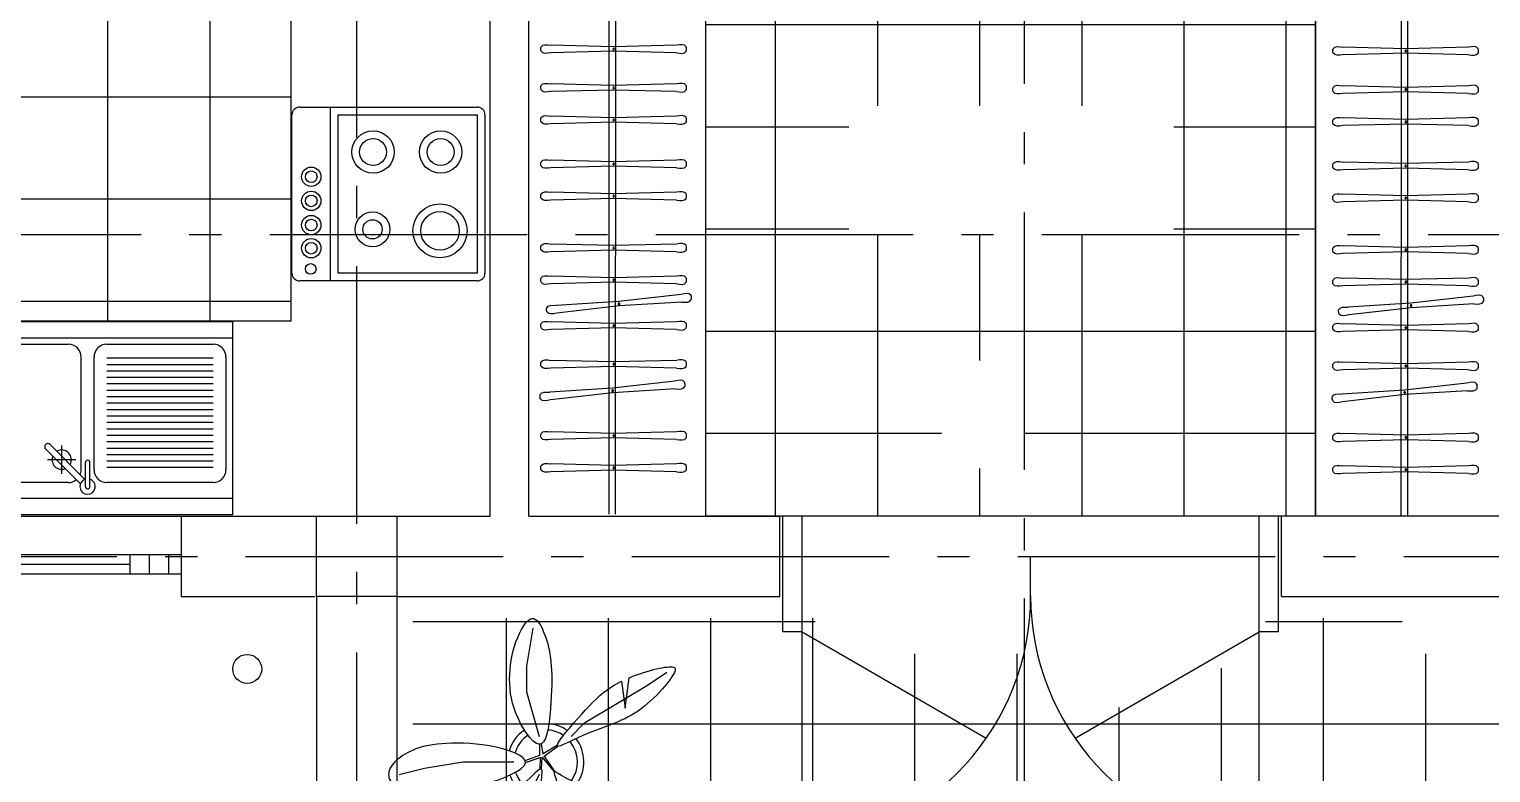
# Model space of a CAD drawing. Extents: x -133165 to 20117, y 15722 to 63536.
# Drawn here: x -120946 to -116404, y 19768 to 22078 of the extents above; entities that cross this region are included whole.
import ezdxf

# ---------------------------------------------------------------- set-up
doc = ezdxf.new("R2010")
doc.units = 0
doc.linetypes.add('GOST2_303_5', pattern=[24, 20, -1.5, 1, -1.5])
doc.linetypes.add('GOST2_303_6', pattern=[12, 8, -1.5, 1, -1.5])
doc.layers.get('0').update_dxf_attribs({"linetype": 'CONTINUOUS'})
for name, color, linetype in [('AXIS', 7, 'GOST2_303_5'), ('FURNITURE', 28, 'CONTINUOUS'), ('HATCH', 8, 'CONTINUOUS'), ('V', 140, 'CONTINUOUS'), ('WALL', 5, 'CONTINUOUS'), ('WINDOWS', 8, 'CONTINUOUS')]:
    doc.layers.add(name, color=color, linetype=linetype)
doc.styles.add('ATTR', font='romans.shx', dxfattribs={"width": 0.8, "height": 0.470416})

# ---------------------------------------------------------------- blocks, each defined once
blk = doc.blocks.new('*X144')
at = {"layer": 'HATCH', "linetype": 'CONTINUOUS', "ltscale": 100}
for p, q in [((-121336.8, 21171.1), (-121336.8, 24296.1)), ((-121019.3, 21171.1), (-121019.3, 24296.1)), ((-120701.8, 21171.1), (-120701.8, 24296.1)), ((-120384.3, 21171.1), (-120384.3, 24296.1)), ((-121454.7, 24090.7), (-120132.6, 24090.7)), ((-121454.7, 23773.2), (-120132.6, 23773.2)), ((-121454.7, 23455.7), (-120132.6, 23455.7)), ((-121454.7, 23138.2), (-120132.6, 23138.2)), ((-121454.7, 22820.7), (-120132.6, 22820.7)), ((-121454.7, 22503.2), (-120132.6, 22503.2)), ((-121454.7, 22185.7), (-120132.6, 22185.7)), ((-121454.7, 21868.2), (-120132.6, 21868.2)), ((-121454.7, 21550.7), (-120132.6, 21550.7)), ((-121454.7, 21233.2), (-120132.6, 21233.2))]:
    blk.add_line(p, q, dxfattribs=at)
blk = doc.blocks.new('РџР•Р§')
for p, q in [((166.136, 1116.143), (171.656, 1116.143)), ((170.696, 1116.143), (170.696, 1110.743)), ((165.896, 1110.983), (165.896, 1115.903)), ((166.136, 1110.983), (166.136, 1115.903)), ((166.136, 1115.903), (170.456, 1115.903)), ((170.456, 1115.903), (170.456, 1110.983)), ((171.896, 1115.903), (171.896, 1110.983)), ((170.456, 1110.983), (166.136, 1110.983)), ((171.656, 1110.743), (166.136, 1110.743))]:
    blk.add_line(p, q)
for centre, radius in [((171.312, 1115.771), 0.166), ((167.294, 1114.587), 0.84), ((171.296, 1115.127), 0.3), ((171.296, 1115.127), 0.18), ((167.294, 1114.587), 0.6), ((169.392, 1114.54), 0.54), ((169.392, 1114.54), 0.3), ((171.296, 1114.407), 0.3), ((171.296, 1114.407), 0.18), ((171.296, 1113.656), 0.3), ((171.296, 1113.656), 0.18), ((171.296, 1112.905), 0.3), ((171.296, 1112.905), 0.18), ((167.275, 1112.138), 0.66), ((167.275, 1112.138), 0.42), ((169.374, 1112.138), 0.66), ((169.374, 1112.138), 0.42)]:
    blk.add_circle(centre, radius)
for centre, start, end in [((166.136, 1115.903), 90, 180), ((171.656, 1115.903), 0, 90), ((166.136, 1110.983), 180, 270), ((171.656, 1110.983), 270, 0)]:
    blk.add_arc(centre, 0.24, start, end)
blk = doc.blocks.new('VJQRF')
for p, q in [((165.668, 1119.323), (165.668, 1128.323)), ((165.668, 1128.323), (171.668, 1128.323)), ((166.168, 1119.323), (166.168, 1128.323)), ((167.068, 1128.123), (170.568, 1128.123)), ((171.168, 1128.323), (171.168, 1119.323)), ((171.668, 1128.323), (171.668, 1119.323)), ((166.668, 1124.423), (166.668, 1127.723)), ((170.968, 1127.723), (170.968, 1124.423)), ((166.625, 1124.047), (167.706, 1125.126)), ((166.766, 1123.906), (167.847, 1124.984)), ((167.38, 1125.07), (167.38, 1124.184)), ((166.938, 1124.627), (167.823, 1124.627)), ((166.541, 1123.893), (167.291, 1123.892)), ((166.781, 1123.893), (166.765, 1123.909)), ((167.068, 1124.023), (170.568, 1124.023)), ((166.541, 1123.753), (167.291, 1123.752)), ((167.068, 1123.623), (170.568, 1123.623)), ((166.668, 1119.923), (166.668, 1123.223)), ((167.131, 1119.923), (167.131, 1123.223)), ((167.331, 1119.923), (167.331, 1123.223)), ((167.531, 1119.923), (167.531, 1123.223)), ((167.731, 1119.923), (167.731, 1123.223)), ((167.931, 1119.923), (167.931, 1123.223)), ((168.131, 1119.923), (168.131, 1123.223)), ((168.331, 1119.923), (168.331, 1123.223)), ((168.531, 1119.923), (168.531, 1123.223)), ((168.731, 1119.923), (168.731, 1123.223)), ((168.931, 1119.923), (168.931, 1123.223)), ((169.131, 1119.923), (169.131, 1123.223)), ((169.331, 1119.923), (169.331, 1123.223)), ((169.531, 1119.923), (169.531, 1123.223)), ((169.731, 1119.923), (169.731, 1123.223)), ((169.931, 1119.923), (169.931, 1123.223)), ((170.131, 1119.923), (170.131, 1123.223)), ((170.331, 1119.923), (170.331, 1123.223)), ((170.531, 1119.923), (170.531, 1123.223)), ((170.968, 1123.223), (170.968, 1119.923)), ((171.668, 1119.323), (165.668, 1119.323)), ((170.568, 1119.523), (167.068, 1119.523))]:
    blk.add_line(p, q)
for centre, radius, start, end in [((167.068, 1127.723), 0.4, 90, 180), ((170.568, 1127.723), 0.4, 0, 90), ((167.38, 1124.627), 0.3, 69.1805, 200.6699), ((167.38, 1124.627), 0.3, 239.75, 30.1004), ((167.777, 1125.055), 0.1, 314.9252, 134.9252), ((167.068, 1124.423), 0.4, 180, 218.2072), ((170.568, 1124.423), 0.4, 270, 0), ((166.541, 1123.823), 0.239, 16.9291, 342.9213), ((166.541, 1123.823), 0.07, 89.9252, 269.9252), ((167.068, 1124.423), 0.4, 247.4459, 270), ((167.291, 1123.822), 0.07, 269.9252, 89.9252), ((167.068, 1123.223), 0.4, 90, 180), ((170.568, 1123.223), 0.4, 0, 90), ((167.068, 1119.923), 0.4, 180, 270), ((170.568, 1119.923), 0.4, 270, 0)]:
    blk.add_arc(centre, radius, start, end)
blk = doc.blocks.new('*X150')
at = {"layer": 'HATCH', "linetype": 'CONTINUOUS', "ltscale": 100}
for p, q in [((-119753.5, 20237.2), (-118503.5, 20237.2)), ((-119463.1, 19047.6), (-119463.1, 20247.6)), ((-119145.6, 19047.6), (-119145.6, 20247.6)), ((-118828.1, 19047.6), (-118828.1, 20247.6)), ((-118510.6, 19047.6), (-118510.6, 20247.6)), ((-118193.1, 19993), (-118193.1, 20137.6)), ((-117875.6, 19809.7), (-117875.6, 20137.6)), ((-118193.1, 19435.9), (-118193.1, 19993)), ((-119753.5, 19919.7), (-118066.1, 19919.7)), ((-118066.1, 19919.7), (-117803.5, 19919.7)), ((-117803.5, 19919.7), (-117625.3, 19919.7)), ((-117875.6, 19435.9), (-117875.6, 19809.7)), ((-119753.5, 19602.2), (-117803.5, 19602.2)), ((-119753.5, 19284.7), (-118355.4, 19284.7))]:
    blk.add_line(p, q, dxfattribs=at)
blk = doc.blocks.new('*X151')
at = {"layer": 'HATCH', "linetype": 'CONTINUOUS', "ltscale": 100}
for p, q in [((-116605.6, 19047.6), (-116605.6, 20137.6)), ((-116288.1, 19097.6), (-116288.1, 20137.6)), ((-115970.6, 19097.6), (-115970.6, 20137.6)), ((-116678.5, 19919.7), (-115903.5, 19919.7)), ((-116678.5, 19602.2), (-115903.5, 19602.2)), ((-116678.5, 19284.7), (-115903.5, 19284.7))]:
    blk.add_line(p, q, dxfattribs=at)
blk = doc.blocks.new('*X152')
at = {"layer": 'HATCH', "linetype": 'CONTINUOUS', "ltscale": 100}
for p, q in [((-117103.5, 20237.2), (-116678.5, 20237.2)), ((-116923.1, 19047.6), (-116923.1, 20247.6)), ((-117240.6, 19047.6), (-117240.6, 20093.1)), ((-117558.1, 19435.9), (-117558.1, 19970.2)), ((-117803.5, 19919.7), (-117625.3, 19919.7)), ((-117625.3, 19919.7), (-116678.5, 19919.7)), ((-117803.5, 19602.2), (-116678.5, 19602.2)), ((-117344.9, 19284.7), (-116678.5, 19284.7))]:
    blk.add_line(p, q, dxfattribs=at)
blk = doc.blocks.new('PLANT_2')
for p, q in [((-0.98, 9.39), (-1.42, 6.75)), ((-1.42, 6.75), (-1.42, 4.99)), ((8.26, 6.31), (6.94, 5.43)), ((6.94, 5.43), (4.74, 4.11)), ((-1.42, 4.99), (-0.54, 1.91)), ((4.74, 4.11), (2.54, 2.79)), ((2.54, 2.79), (1.66, 1.91)), ((-0.49, 0.59), (-0.51, 1.38)), ((-0.28, 0.69), (-0.38, 1.4)), ((0.71, 1.31), (-0.28, 0.71)), ((-0.21, 0.55), (0.75, 1.23)), ((-8.46, -0.29), (-5.82, 0.15)), ((-5.82, 0.15), (-2.3, 0.15)), ((-1.52, 0.24), (-0.49, 0.61)), ((-1.49, 0.11), (-0.47, 0.45)), ((-0.47, 0.45), (-0.49, -0.34)), ((-0.38, -0.36), (-0.34, 0.47)), ((-0.34, 0.47), (0.48, -0.55)), ((0.56, -0.53), (-0.21, 0.57)), ((-10.22, -0.73), (-8.46, -0.29)), ((-0.54, -0.73), (-1.42, -2.49)), ((1.22, -1.61), (2.54, -2.49)), ((-1.42, -2.49), (-1.86, -4.25)), ((2.54, -2.49), (5.18, -3.81)), ((5.18, -3.81), (8.26, -4.69)), ((-1.86, -4.25), (-2.3, -8.65))]:
    blk.add_line(p, q)
for points in [[(-2, 3.16), (-2.16, 3.51), (-2.28, 3.86), (-2.38, 4.21), (-2.46, 4.54), (-2.52, 4.88), (-2.56, 5.21), (-2.58, 5.54), (-2.59, 5.87), (-2.58, 6.2), (-2.56, 6.53), (-2.53, 6.86), (-2.48, 7.18), (-2.42, 7.51), (-2.34, 7.82), (-2.25, 8.13), (-2.15, 8.44), (-2.03, 8.74), (-1.91, 9.02), (-1.77, 9.29), (-1.63, 9.52), (-1.48, 9.72), (-1.34, 9.88), (-1.19, 10), (-1.05, 10.05), (-0.92, 10.05), (-0.79, 9.99), (-0.67, 9.89), (-0.56, 9.75), (-0.45, 9.58), (-0.35, 9.38), (-0.26, 9.17), (-0.17, 8.95), (-0.09, 8.73), (-0.02, 8.51), (0.05, 8.29), (0.1, 8.05), (0.16, 7.82), (0.2, 7.57), (0.24, 7.32), (0.27, 7.05), (0.29, 6.76), (0.31, 6.47), (0.32, 6.15), (0.32, 5.82), (0.32, 5.46), (0.31, 5.09), (0.29, 4.69), (0.27, 4.26), (0.24, 3.81), (0.2, 3.35), (0.14, 2.9), (0.08, 2.47), (-0.01, 2.09), (-0.11, 1.77), (-0.24, 1.54), (-0.39, 1.4), (-0.57, 1.37), (-0.77, 1.45), (-0.98, 1.61), (-1.2, 1.84), (-1.42, 2.13), (-1.63, 2.45), (-1.83, 2.8), (-2, 3.16)], [(2.4, 3.45), (2.66, 3.75), (2.92, 4.02), (3.17, 4.27), (3.41, 4.51), (3.65, 4.73), (3.89, 4.93), (4.13, 5.11), (4.38, 5.29), (4.63, 5.44), (4.88, 5.59), (5.14, 5.72), (5.4, 3.85), (5.66, 5.96), (5.92, 6.06), (6.18, 6.15), (6.43, 6.24), (6.67, 6.32), (6.91, 6.39), (7.14, 6.46), (7.35, 6.52), (7.56, 6.57), (7.76, 6.61), (7.94, 6.65), (8.12, 6.68), (8.27, 6.7), (8.42, 6.72), (8.54, 6.72), (8.65, 6.72), (8.73, 6.7), (8.8, 6.66), (8.84, 6.61), (8.85, 6.53), (8.84, 6.44), (8.8, 6.33), (8.73, 6.2), (8.65, 6.06), (8.54, 5.9), (8.42, 5.73), (8.27, 5.55), (8.12, 5.36), (7.94, 5.16), (7.76, 4.96), (7.57, 4.76), (7.36, 4.56), (7.15, 4.37), (6.94, 4.17), (6.72, 3.99), (6.5, 3.82), (6.28, 3.66), (6.06, 3.52), (5.83, 3.38), (5.6, 3.25), (5.37, 3.13), (5.12, 3.02), (4.86, 2.9), (4.6, 2.79), (4.31, 2.68), (4.02, 2.57), (3.72, 2.46), (3.41, 2.34), (3.1, 2.23), (2.79, 2.1), (2.48, 1.97), (2.18, 1.84), (1.88, 1.7), (1.6, 1.56), (1.34, 1.44), (1.11, 1.34), (0.93, 1.26), (0.79, 1.23), (0.72, 1.25), (0.71, 1.33), (0.77, 1.47), (0.9, 1.67), (1.08, 1.92), (1.3, 2.2), (1.56, 2.5), (1.83, 2.82), (2.12, 3.14), (2.4, 3.45)], [(-3.98, 1.25), (-4.45, 1.33), (-4.9, 1.38), (-5.34, 1.42), (-5.77, 1.44), (-6.18, 1.44), (-6.57, 1.44), (-6.94, 1.42), (-7.28, 1.4), (-7.6, 1.37), (-7.89, 1.33), (-8.16, 1.29), (-8.41, 1.23), (-8.64, 1.18), (-8.86, 1.11), (-9.07, 1.04), (-9.26, 0.96), (-9.45, 0.87), (-9.63, 0.78), (-9.81, 0.69), (-9.97, 0.58), (-10.12, 0.48), (-10.26, 0.37), (-10.39, 0.26), (-10.51, 0.15), (-10.61, 0.04), (-10.7, -0.07), (-10.78, -0.18), (-10.84, -0.29), (-10.89, -0.4), (-10.92, -0.51), (-10.94, -0.62), (-10.95, -0.73), (-10.94, -0.84), (-10.92, -0.95), (-10.88, -1.05), (-10.81, -1.16), (-10.73, -1.26), (-10.61, -1.36), (-10.47, -1.45), (-10.29, -1.53), (-10.08, -1.61), (-9.84, -1.68), (-9.57, -1.75), (-9.27, -1.8), (-8.95, -1.84), (-8.61, -1.87), (-8.25, -1.89), (-7.87, -1.9), (-7.48, -1.89), (-7.07, -1.87), (-6.65, -1.83), (-6.22, -1.78), (-5.77, -1.71), (-5.31, -1.62), (-4.84, -1.51), (-4.35, -1.39), (-3.85, -1.24), (-3.36, -1.08), (-2.89, -0.9), (-2.45, -0.71), (-2.08, -0.51), (-1.78, -0.31), (-1.58, -0.12), (-1.49, 0.08), (-1.53, 0.27), (-1.67, 0.45), (-1.92, 0.62), (-2.24, 0.78), (-2.63, 0.92), (-3.06, 1.05), (-3.52, 1.16), (-3.98, 1.25)], [(-1.78, -1.61), (-1.97, -1.83), (-2.15, -2.05), (-2.33, -2.27), (-2.49, -2.5), (-2.64, -2.72), (-2.78, -2.96), (-2.91, -3.2), (-3.03, -3.44), (-3.13, -3.69), (-3.22, -3.95), (-3.3, -4.21), (-3.37, -4.48), (-3.43, -4.75), (-3.47, -5.02), (-3.51, -5.29), (-3.54, -5.57), (-3.57, -5.84), (-3.59, -6.12), (-3.6, -6.39), (-3.6, -6.66), (-3.6, -6.92), (-3.59, -7.19), (-3.57, -7.44), (-3.54, -7.69), (-3.51, -7.94), (-3.48, -8.17), (-3.43, -8.4), (-3.39, -8.61), (-3.34, -8.81), (-3.29, -8.99), (-3.23, -9.16), (-3.18, -9.31), (-3.12, -9.43), (-3.07, -9.54), (-3.01, -9.63), (-2.96, -9.71), (-2.9, -9.77), (-2.85, -9.82), (-2.79, -9.86), (-2.74, -9.89), (-2.68, -9.92), (-2.63, -9.93), (-2.57, -9.94), (-2.51, -9.94), (-2.44, -9.93), (-2.38, -9.9), (-2.3, -9.87), (-2.22, -9.82), (-2.14, -9.76), (-2.05, -9.68), (-1.95, -9.6), (-1.85, -9.5), (-1.74, -9.39), (-1.64, -9.27), (-1.53, -9.15), (-1.42, -9.01), (-1.31, -8.87), (-1.2, -8.72), (-1.09, -8.56), (-0.99, -8.39), (-0.89, -8.2), (-0.79, -8), (-0.7, -7.78), (-0.61, -7.55), (-0.53, -7.29), (-0.46, -7.02), (-0.39, -6.73), (-0.34, -6.44), (-0.28, -6.14), (-0.24, -5.85), (-0.2, -5.55), (-0.17, -5.27), (-0.15, -5), (-0.13, -4.75), (-0.12, -4.5), (-0.12, -4.26), (-0.12, -4.02), (-0.13, -3.78), (-0.15, -3.54), (-0.17, -3.29), (-0.2, -3.04), (-0.24, -2.79), (-0.27, -2.53), (-0.31, -2.28), (-0.34, -2.02), (-0.37, -1.78), (-0.38, -1.54), (-0.39, -1.31), (-0.39, -1.1), (-0.37, -0.91), (-0.36, -0.73), (-0.35, -0.59), (-0.34, -0.47), (-0.36, -0.4), (-0.4, -0.36), (-0.46, -0.36), (-0.56, -0.41), (-0.69, -0.5), (-0.84, -0.63), (-1.01, -0.79), (-1.2, -0.97), (-1.39, -1.17), (-1.59, -1.39), (-1.78, -1.61)], [(0.93, -1.68), (1.05, -1.88), (1.18, -2.08), (1.32, -2.28), (1.47, -2.49), (1.63, -2.69), (1.81, -2.9), (1.99, -3.1), (2.18, -3.29), (2.37, -3.48), (2.57, -3.66), (2.78, -3.84), (2.98, -4), (3.19, -4.15), (3.39, -4.29), (3.59, -4.42), (3.79, -4.54), (3.98, -4.64), (4.16, -4.73), (4.35, -4.82), (4.53, -4.89), (4.72, -4.95), (4.91, -5.01), (5.12, -5.07), (5.33, -5.13), (5.56, -5.18), (5.79, -5.24), (6.04, -5.29), (6.29, -5.34), (6.55, -5.38), (6.8, -5.43), (7.06, -5.46), (7.31, -5.49), (7.55, -5.52), (7.79, -5.54), (8.01, -5.55), (8.23, -5.56), (8.42, -5.56), (8.61, -5.57), (8.77, -5.57), (8.92, -5.57), (9.05, -5.57), (9.16, -5.56), (9.24, -5.55), (9.31, -5.53), (9.35, -5.5), (9.38, -5.44), (9.38, -5.37), (9.36, -5.27), (9.32, -5.15), (9.27, -5.01), (9.2, -4.84), (9.11, -4.67), (9.02, -4.49), (8.92, -4.3), (8.81, -4.12), (8.7, -3.95), (8.59, -3.8), (8.48, -3.65), (8.36, -3.52), (8.24, -3.39), (8.12, -3.28), (7.98, -3.18), (7.83, -3.09), (7.68, -3), (7.5, -2.92), (7.32, -2.85), (7.13, -2.78), (6.93, -2.72), (6.73, -2.66), (6.53, -2.6), (6.33, -2.54), (6.14, -2.49), (5.95, -2.43), (5.76, -2.38), (5.58, -2.32), (5.39, -2.27), (5.21, -2.21), (5.01, -2.16), (4.81, -2.1), (4.6, -2.05), (4.37, -1.99), (4.13, -1.94), (3.89, -1.88), (3.63, -1.82), (3.38, -1.75), (3.12, -1.69), (2.87, -1.61), (2.62, -1.53), (2.37, -1.45), (2.14, -1.36), (1.91, -1.26), (1.7, -1.17), (1.5, -1.07), (1.32, -0.98), (1.15, -0.89), (1, -0.8), (0.87, -0.72), (0.77, -0.65), (0.68, -0.6), (0.61, -0.55), (0.55, -0.53), (0.52, -0.52), (0.5, -0.54), (0.49, -0.58), (0.5, -0.65), (0.52, -0.74), (0.55, -0.86), (0.6, -0.99), (0.66, -1.15), (0.74, -1.31), (0.83, -1.49), (0.93, -1.68)]]:
    blk.add_lwpolyline(points, close=True)
for radius, start, end in [(2.64, 123.8022, 163.3846), (2.2, 56.1561, 85.8565), (2.64, 55.4621, 85.1348), (2.2, 123.3061, 164.633), (2.2, 323.0276, 39.4037), (2.64, 325.816, 37.097), (2.64, 200.5744, 226.3792), (2.2, 199.7262, 226.28), (2.2, 263.9554, 299.0217), (2.64, 266.0481, 299.6067)]:
    blk.add_arc((-0.1, 0.15), radius, start, end)
at = {"style": 'ATTR', "width": 0.8, "flags": 9}
blk.add_attdef('ESTCODE', (0, 0), '', height=0.00407, dxfattribs=at)
blk = doc.blocks.new('*X206')
at = {"layer": 'HATCH', "linetype": 'CONTINUOUS', "ltscale": 100}
for p, q in [((-118626.5, 20565.1), (-118626.5, 21440.1)), ((-118309, 20565.1), (-118309, 21439.8)), ((-117991.5, 21048.9), (-117991.5, 21439.8)), ((-118843.6, 21140.1), (-117853.6, 21140.1)), ((-117674, 20713.6), (-117674, 21048.9)), ((-118843.6, 20822.6), (-118110.5, 20822.6)), ((-117853.6, 20822.6), (-117517.4, 20822.6)), ((-117991.5, 20565.1), (-117991.5, 20713.6))]:
    blk.add_line(p, q, dxfattribs=at)
blk = doc.blocks.new('*X207')
at = {"layer": 'HATCH', "linetype": 'CONTINUOUS', "ltscale": 100}
for p, q in [((-117674, 20565.1), (-117674, 21439.8)), ((-117356.5, 20565.1), (-117356.5, 21440.1)), ((-117039, 20565.1), (-117039, 21440.1)), ((-117853.6, 21140.1), (-116948.6, 21140.1)), ((-117853.6, 20822.6), (-116948.6, 20822.6))]:
    blk.add_line(p, q, dxfattribs=at)
blk = doc.blocks.new('*X208')
at = {"layer": 'HATCH', "linetype": 'CONTINUOUS', "ltscale": 100}
for p, q in [((-117834.2, 24315.1), (-117832.5, 24315.1)), ((-117053.6, 24315.1), (-116948.6, 24315.1)), ((-117039, 21440.1), (-117039, 24325.1)), ((-117853.6, 23997.6), (-117757.3, 23997.6)), ((-117053.6, 23997.6), (-116948.6, 23997.6)), ((-117674, 23339.5), (-117674, 23860.2)), ((-117853.6, 23680.1), (-117487.6, 23680.1)), ((-117053.6, 23680.1), (-116948.6, 23680.1)), ((-117356.5, 21440.1), (-117356.5, 23609.8)), ((-117721.2, 23362.6), (-116948.6, 23362.6)), ((-117504, 23045.1), (-116948.6, 23045.1)), ((-117697.6, 22727.6), (-116948.6, 22727.6)), ((-117674, 21839.8), (-117674, 22739.7)), ((-117853.6, 22410.1), (-116948.6, 22410.1)), ((-117853.6, 22092.6), (-116948.6, 22092.6)), ((-117388.3, 21775.1), (-116948.6, 21775.1)), ((-117388.3, 21457.6), (-116948.6, 21457.6))]:
    blk.add_line(p, q, dxfattribs=at)
blk = doc.blocks.new('*X209')
at = {"layer": 'HATCH', "linetype": 'CONTINUOUS', "ltscale": 100}
for p, q in [((-118843.6, 24315.1), (-118613.6, 24315.1)), ((-118626.5, 21440.1), (-118626.5, 24325.1)), ((-118843.6, 23997.6), (-118613.6, 23997.6)), ((-117908.4, 23997.6), (-117853.6, 23997.6)), ((-117991.5, 23360), (-117991.5, 23860.8)), ((-118843.6, 23680.1), (-118613.6, 23680.1)), ((-118180.8, 23680.1), (-117853.6, 23680.1)), ((-118309, 21839.8), (-118309, 23611.2)), ((-118843.6, 23362.6), (-117985.9, 23362.6)), ((-118843.6, 23045.1), (-118203.1, 23045.1)), ((-118843.6, 22727.6), (-118009.5, 22727.6)), ((-117991.5, 21839.8), (-117991.5, 22719.2)), ((-118843.6, 22410.1), (-117853.6, 22410.1)), ((-118843.6, 22092.6), (-117853.6, 22092.6)), ((-118843.6, 21775.1), (-118398.7, 21775.1)), ((-118843.6, 21457.6), (-118398.7, 21457.6))]:
    blk.add_line(p, q, dxfattribs=at)

msp = doc.modelspace()

# ---------------------------------------------------------------- linework, layer by layer
at = {"layer": 'AXIS', "color": 147, "linetype": 'GOST2_303_6', "ltscale": 100}
for p, q in [((-117853.6, 37108.7), (-117853.6, 16775.3)), ((-119928.6, 36941.5), (-119928.6, 16775.3)), ((-130998.6, 21440.1), (-105614, 21440.1)), ((-121473.6, 20440.1), (-105614, 20440.1))]:
    msp.add_line(p, q, dxfattribs=at)
at = {"layer": 'FURNITURE', "ltscale": 100}
for p, q in [((-119143.6, 20570.8), (-119143.1, 24325.8)), ((-119123.6, 20570.8), (-119123.1, 24325.8)), ((-118843.6, 20565.1), (-118843.6, 24325.1)), ((-116948.6, 20565.1), (-116948.6, 24320.1)), ((-116681.7, 20565.1), (-116681.2, 24320.1)), ((-116661.7, 20565.1), (-116661.2, 24320.1)), ((-119129.8, 22023.6), (-119324.8, 22028.6)), ((-119129.8, 22023.6), (-119324.8, 22028.6)), ((-119129.8, 22009.6), (-119324.8, 22004.6)), ((-119129.8, 22009.6), (-119324.8, 22004.6)), ((-118934.8, 22028.6), (-119129.8, 22023.6)), ((-118934.8, 22028.6), (-119129.8, 22023.6)), ((-118934.8, 22004.6), (-119129.8, 22009.6)), ((-118934.8, 22004.6), (-119129.8, 22009.6)), ((-116667.9, 22017.8), (-116862.9, 22022.8)), ((-116667.9, 22017.8), (-116862.9, 22022.8)), ((-116667.9, 22003.8), (-116862.9, 21998.8)), ((-116667.9, 22003.8), (-116862.9, 21998.8)), ((-116472.9, 22022.8), (-116667.9, 22017.8)), ((-116472.9, 22022.8), (-116667.9, 22017.8)), ((-116472.9, 21998.8), (-116667.9, 22003.8)), ((-116472.9, 21998.8), (-116667.9, 22003.8)), ((-119129.8, 21903.4), (-119324.8, 21908.4)), ((-118934.8, 21908.4), (-119129.8, 21903.4)), ((-116667.9, 21897.7), (-116862.9, 21902.7)), ((-116472.9, 21902.7), (-116667.9, 21897.7)), ((-119129.8, 21889.4), (-119324.8, 21884.4)), ((-118934.8, 21884.4), (-119129.8, 21889.4)), ((-116667.9, 21883.7), (-116862.9, 21878.7)), ((-116472.9, 21878.7), (-116667.9, 21883.7)), ((-119129.8, 21803.4), (-119324.8, 21808.4)), ((-118934.8, 21808.4), (-119129.8, 21803.4)), ((-119129.8, 21789.4), (-119324.8, 21784.4)), ((-118934.8, 21784.4), (-119129.8, 21789.4)), ((-116667.9, 21797.7), (-116862.9, 21802.7)), ((-116667.9, 21783.7), (-116862.9, 21778.7)), ((-116472.9, 21802.7), (-116667.9, 21797.7)), ((-116472.9, 21778.7), (-116667.9, 21783.7)), ((-119129.8, 21666.4), (-119324.8, 21671.4)), ((-118934.8, 21671.4), (-119129.8, 21666.4)), ((-119129.8, 21652.4), (-119324.8, 21647.4)), ((-118934.8, 21647.4), (-119129.8, 21652.4)), ((-116667.9, 21660.6), (-116862.9, 21665.6)), ((-116667.9, 21646.6), (-116862.9, 21641.6)), ((-116472.9, 21665.6), (-116667.9, 21660.6)), ((-116472.9, 21641.6), (-116667.9, 21646.6)), ((-119129.8, 21566.4), (-119324.8, 21571.4)), ((-119129.8, 21552.4), (-119324.8, 21547.4)), ((-118934.8, 21571.4), (-119129.8, 21566.4)), ((-118934.8, 21547.4), (-119129.8, 21552.4)), ((-116667.9, 21560.6), (-116862.9, 21565.6)), ((-116667.9, 21546.6), (-116862.9, 21541.6)), ((-116472.9, 21565.6), (-116667.9, 21560.6)), ((-116472.9, 21541.6), (-116667.9, 21546.6)), ((-119129.8, 21405.7), (-119324.8, 21410.7)), ((-118934.8, 21410.7), (-119129.8, 21405.7)), ((-116667.9, 21400), (-116862.9, 21405)), ((-116472.9, 21405), (-116667.9, 21400)), ((-119129.8, 21391.7), (-119324.8, 21386.7)), ((-118934.8, 21386.7), (-119129.8, 21391.7)), ((-116667.9, 21386), (-116862.9, 21381)), ((-116472.9, 21381), (-116667.9, 21386)), ((-119129.8, 21305.7), (-119324.8, 21310.7)), ((-118934.8, 21310.7), (-119129.8, 21305.7)), ((-116667.9, 21300), (-116862.9, 21305)), ((-116472.9, 21305), (-116667.9, 21300)), ((-119129.8, 21291.7), (-119324.8, 21286.7)), ((-118934.8, 21286.7), (-119129.8, 21291.7)), ((-116667.9, 21286), (-116862.9, 21281)), ((-116472.9, 21281), (-116667.9, 21286)), ((-119113.7, 21232.2), (-119308.3, 21220.2)), ((-119112.4, 21218.3), (-119306.3, 21196.3)), ((-118919.8, 21254.2), (-119113.7, 21232.2)), ((-118917.7, 21230.3), (-119112.4, 21218.3)), ((-116651.7, 21226.5), (-116846.4, 21214.5)), ((-116457.9, 21248.5), (-116651.7, 21226.5)), ((-116455.8, 21224.5), (-116650.5, 21212.5)), ((-119129.8, 21163.8), (-119324.8, 21168.8)), ((-119129.8, 21163.8), (-119324.8, 21168.8)), ((-118934.8, 21168.8), (-119129.8, 21163.8)), ((-118934.8, 21168.8), (-119129.8, 21163.8)), ((-116650.5, 21212.5), (-116844.3, 21190.6)), ((-119129.8, 21149.8), (-119324.8, 21144.8)), ((-119129.8, 21149.8), (-119324.8, 21144.8)), ((-118934.8, 21144.8), (-119129.8, 21149.8)), ((-118934.8, 21144.8), (-119129.8, 21149.8)), ((-116667.9, 21158), (-116862.9, 21163)), ((-116667.9, 21158), (-116862.9, 21163)), ((-116667.9, 21144), (-116862.9, 21139)), ((-116667.9, 21144), (-116862.9, 21139)), ((-116472.9, 21163), (-116667.9, 21158)), ((-116472.9, 21163), (-116667.9, 21158)), ((-116472.9, 21139), (-116667.9, 21144)), ((-116472.9, 21139), (-116667.9, 21144)), ((-119129.8, 21044.2), (-119324.8, 21049.2)), ((-118934.8, 21049.2), (-119129.8, 21044.2)), ((-116667.9, 21038.5), (-116862.9, 21043.5)), ((-116472.9, 21043.5), (-116667.9, 21038.5)), ((-119129.8, 21030.2), (-119324.8, 21025.2)), ((-118934.8, 21025.2), (-119129.8, 21030.2)), ((-116667.9, 21024.5), (-116862.9, 21019.5)), ((-116472.9, 21019.5), (-116667.9, 21024.5)), ((-119133.5, 20962.3), (-119328.2, 20950.3)), ((-119132.3, 20948.3), (-119326.1, 20926.3)), ((-118939.7, 20984.2), (-119133.5, 20962.3)), ((-118937.6, 20960.3), (-119132.3, 20948.3)), ((-116671.6, 20956.5), (-116866.3, 20944.5)), ((-116670.4, 20942.6), (-116864.2, 20920.6)), ((-116477.8, 20978.5), (-116671.6, 20956.5)), ((-116475.7, 20954.6), (-116670.4, 20942.6)), ((-119129.8, 20822.2), (-119324.8, 20827.2)), ((-119129.8, 20808.2), (-119324.8, 20803.2)), ((-118934.8, 20827.2), (-119129.8, 20822.2)), ((-118934.8, 20803.2), (-119129.8, 20808.2)), ((-116667.9, 20816.5), (-116862.9, 20821.5)), ((-116472.9, 20821.5), (-116667.9, 20816.5)), ((-116667.9, 20802.5), (-116862.9, 20797.5)), ((-116472.9, 20797.5), (-116667.9, 20802.5)), ((-119129.8, 20722.2), (-119324.8, 20727.2)), ((-118934.8, 20727.2), (-119129.8, 20722.2)), ((-116667.9, 20716.5), (-116862.9, 20721.5)), ((-116472.9, 20721.5), (-116667.9, 20716.5)), ((-119129.8, 20708.2), (-119324.8, 20703.2)), ((-118934.8, 20703.2), (-119129.8, 20708.2)), ((-116667.9, 20702.5), (-116862.9, 20697.5)), ((-116472.9, 20697.5), (-116667.9, 20702.5))]:
    msp.add_line(p, q, dxfattribs=at)
for points in [[(-119127.2, 22016.6, 1), (-119132.4, 22016.6, 1)], [(-119127.2, 22016.6, 1), (-119132.4, 22016.6, 1)], [(-116665.2, 22010.8, 1), (-116670.5, 22010.8, 1)], [(-116665.2, 22010.8, 1), (-116670.5, 22010.8, 1)], [(-119127.2, 21896.4, 1), (-119132.4, 21896.4, 1)], [(-116665.2, 21890.7, 1), (-116670.5, 21890.7, 1)], [(-119127.2, 21796.4, 1), (-119132.4, 21796.4, 1)], [(-116665.2, 21790.7, 1), (-116670.5, 21790.7, 1)], [(-119127.2, 21659.4, 1), (-119132.4, 21659.4, 1)], [(-116665.3, 21653.6, 1), (-116670.5, 21653.6, 1)], [(-119127.2, 21559.4, 1), (-119132.4, 21559.4, 1)], [(-116665.3, 21553.6, 1), (-116670.5, 21553.6, 1)], [(-119127.2, 21398.7, 1), (-119132.4, 21398.7, 1)], [(-116665.2, 21393, 1), (-116670.5, 21393, 1)], [(-119127.2, 21298.7, 1), (-119132.4, 21298.7, 1)], [(-116665.2, 21293, 1), (-116670.5, 21293, 1)], [(-119110.4, 21225.5, 1), (-119115.7, 21225, 1)], [(-116648.5, 21219.7, 1), (-116653.7, 21219.3, 1)], [(-119127.2, 21156.8, 1), (-119132.4, 21156.8, 1)], [(-119127.2, 21156.8, 1), (-119132.4, 21156.8, 1)], [(-116665.2, 21151, 1), (-116670.5, 21151, 1)], [(-116665.2, 21151, 1), (-116670.5, 21151, 1)], [(-119127.2, 21037.2, 1), (-119132.4, 21037.2, 1)], [(-116665.2, 21031.5, 1), (-116670.5, 21031.5, 1)], [(-119130.3, 20955.5, 1), (-119135.5, 20955.1, 1)], [(-116668.4, 20949.8, 1), (-116673.6, 20949.3, 1)], [(-119127.2, 20815.2, 1), (-119132.4, 20815.2, 1)], [(-116665.2, 20809.5, 1), (-116670.5, 20809.5, 1)], [(-119127.2, 20715.2, 1), (-119132.4, 20715.2, 1)], [(-116665.2, 20709.5, 1), (-116670.5, 20709.5, 1)]]:
    msp.add_lwpolyline(points, format="xyb", close=True, dxfattribs=at)
for points in [[(-119324.8, 22004.6), (-119337.7, 22002.8), (-119356.7, 22000.2), (-119356.7, 22033), (-119337.7, 22030.4), (-119324.8, 22028.6)], [(-119324.8, 22004.6), (-119337.7, 22002.8), (-119356.7, 22000.2), (-119356.7, 22033), (-119337.7, 22030.4), (-119324.8, 22028.6)], [(-118934.8, 22004.6), (-118921.8, 22002.8), (-118902.9, 22000.2), (-118902.9, 22033), (-118921.8, 22030.4), (-118934.8, 22028.6)], [(-118934.8, 22004.6), (-118921.8, 22002.8), (-118902.9, 22000.2), (-118902.9, 22033), (-118921.8, 22030.4), (-118934.8, 22028.6)], [(-116862.9, 21998.8), (-116875.8, 21997.1), (-116894.8, 21994.5), (-116894.8, 22027.2), (-116875.8, 22024.6), (-116862.9, 22022.8)], [(-116862.9, 21998.8), (-116875.8, 21997.1), (-116894.8, 21994.5), (-116894.8, 22027.2), (-116875.8, 22024.6), (-116862.9, 22022.8)], [(-116472.9, 21998.8), (-116459.9, 21997.1), (-116441, 21994.5), (-116441, 22027.2), (-116459.9, 22024.6), (-116472.9, 22022.8)], [(-116472.9, 21998.8), (-116459.9, 21997.1), (-116441, 21994.5), (-116441, 22027.2), (-116459.9, 22024.6), (-116472.9, 22022.8)], [(-119324.8, 21884.4), (-119337.7, 21882.7), (-119356.7, 21880.1), (-119356.7, 21912.8), (-119337.7, 21910.2), (-119324.8, 21908.4)], [(-118934.8, 21884.4), (-118921.8, 21882.7), (-118902.9, 21880.1), (-118902.9, 21912.8), (-118921.8, 21910.2), (-118934.8, 21908.4)], [(-116862.9, 21878.7), (-116875.8, 21876.9), (-116894.8, 21874.3), (-116894.8, 21907), (-116875.8, 21904.4), (-116862.9, 21902.7)], [(-116472.9, 21878.7), (-116459.9, 21876.9), (-116441, 21874.3), (-116441, 21907), (-116459.9, 21904.4), (-116472.9, 21902.7)], [(-119324.8, 21784.4), (-119337.7, 21782.7), (-119356.7, 21780.1), (-119356.7, 21812.8), (-119337.7, 21810.2), (-119324.8, 21808.4)], [(-118934.8, 21784.4), (-118921.8, 21782.7), (-118902.9, 21780.1), (-118902.9, 21812.8), (-118921.8, 21810.2), (-118934.8, 21808.4)], [(-116862.9, 21778.7), (-116875.8, 21776.9), (-116894.8, 21774.3), (-116894.8, 21807), (-116875.8, 21804.4), (-116862.9, 21802.7)], [(-116472.9, 21778.7), (-116459.9, 21776.9), (-116441, 21774.3), (-116441, 21807), (-116459.9, 21804.4), (-116472.9, 21802.7)], [(-119324.8, 21647.4), (-119337.8, 21645.6), (-119356.7, 21643), (-119356.7, 21675.7), (-119337.8, 21673.1), (-119324.8, 21671.4)], [(-118934.8, 21647.4), (-118921.9, 21645.6), (-118902.9, 21643), (-118902.9, 21675.7), (-118921.9, 21673.1), (-118934.8, 21671.4)], [(-116862.9, 21641.6), (-116875.9, 21639.8), (-116894.8, 21637.2), (-116894.8, 21670), (-116875.9, 21667.4), (-116862.9, 21665.6)], [(-116472.9, 21641.6), (-116459.9, 21639.8), (-116441, 21637.2), (-116441, 21670), (-116459.9, 21667.4), (-116472.9, 21665.6)], [(-119324.8, 21547.4), (-119337.8, 21545.6), (-119356.7, 21543), (-119356.7, 21575.7), (-119337.8, 21573.1), (-119324.8, 21571.4)], [(-118934.8, 21547.4), (-118921.9, 21545.6), (-118902.9, 21543), (-118902.9, 21575.7), (-118921.9, 21573.1), (-118934.8, 21571.4)], [(-116862.9, 21541.6), (-116875.9, 21539.8), (-116894.8, 21537.2), (-116894.8, 21570), (-116875.9, 21567.4), (-116862.9, 21565.6)], [(-116472.9, 21541.6), (-116459.9, 21539.8), (-116441, 21537.2), (-116441, 21570), (-116459.9, 21567.4), (-116472.9, 21565.6)], [(-119324.8, 21386.7), (-119337.7, 21385), (-119356.7, 21382.4), (-119356.7, 21415.1), (-119337.7, 21412.5), (-119324.8, 21410.7)], [(-118934.8, 21386.7), (-118921.8, 21385), (-118902.9, 21382.4), (-118902.9, 21415.1), (-118921.8, 21412.5), (-118934.8, 21410.7)], [(-116862.9, 21381), (-116875.8, 21379.2), (-116894.8, 21376.6), (-116894.8, 21409.3), (-116875.8, 21406.7), (-116862.9, 21405)], [(-116472.9, 21381), (-116459.9, 21379.2), (-116441, 21376.6), (-116441, 21409.3), (-116459.9, 21406.7), (-116472.9, 21405)], [(-119324.8, 21286.7), (-119337.7, 21285), (-119356.7, 21282.4), (-119356.7, 21315.1), (-119337.7, 21312.5), (-119324.8, 21310.7)], [(-118934.8, 21286.7), (-118921.8, 21285), (-118902.9, 21282.4), (-118902.9, 21315.1), (-118921.8, 21312.5), (-118934.8, 21310.7)], [(-116862.9, 21281), (-116875.8, 21279.2), (-116894.8, 21276.6), (-116894.8, 21309.3), (-116875.8, 21306.7), (-116862.9, 21305)], [(-116472.9, 21281), (-116459.9, 21279.2), (-116441, 21276.6), (-116441, 21309.3), (-116459.9, 21306.7), (-116472.9, 21305)], [(-118917.7, 21230.3), (-118904.7, 21229.7), (-118885.6, 21228.7), (-118888.5, 21261.4), (-118907.1, 21257.1), (-118919.8, 21254.2)], [(-119306.3, 21196.3), (-119319, 21193.4), (-119337.6, 21189.2), (-119340.5, 21221.8), (-119321.4, 21220.9), (-119308.3, 21220.2)], [(-116844.3, 21190.6), (-116857.1, 21187.7), (-116875.7, 21183.4), (-116878.6, 21216), (-116859.5, 21215.1), (-116846.4, 21214.5)], [(-116455.8, 21224.5), (-116442.8, 21223.9), (-116423.7, 21223), (-116426.5, 21255.6), (-116445.2, 21251.4), (-116457.9, 21248.5)], [(-119324.8, 21144.8), (-119337.7, 21143), (-119356.7, 21140.4), (-119356.7, 21173.2), (-119337.7, 21170.6), (-119324.8, 21168.8)], [(-119324.8, 21144.8), (-119337.7, 21143), (-119356.7, 21140.4), (-119356.7, 21173.2), (-119337.7, 21170.6), (-119324.8, 21168.8)], [(-118934.8, 21144.8), (-118921.8, 21143), (-118902.9, 21140.4), (-118902.9, 21173.2), (-118921.8, 21170.6), (-118934.8, 21168.8)], [(-118934.8, 21144.8), (-118921.8, 21143), (-118902.9, 21140.4), (-118902.9, 21173.2), (-118921.8, 21170.6), (-118934.8, 21168.8)], [(-116862.9, 21139), (-116875.8, 21137.3), (-116894.8, 21134.7), (-116894.8, 21167.4), (-116875.8, 21164.8), (-116862.9, 21163)], [(-116862.9, 21139), (-116875.8, 21137.3), (-116894.8, 21134.7), (-116894.8, 21167.4), (-116875.8, 21164.8), (-116862.9, 21163)], [(-116472.9, 21139), (-116459.9, 21137.3), (-116441, 21134.7), (-116441, 21167.4), (-116459.9, 21164.8), (-116472.9, 21163)], [(-116472.9, 21139), (-116459.9, 21137.3), (-116441, 21134.7), (-116441, 21167.4), (-116459.9, 21164.8), (-116472.9, 21163)], [(-119324.8, 21025.2), (-119337.7, 21023.5), (-119356.7, 21020.9), (-119356.7, 21053.6), (-119337.7, 21051), (-119324.8, 21049.2)], [(-118934.8, 21025.2), (-118921.8, 21023.5), (-118902.9, 21020.9), (-118902.9, 21053.6), (-118921.8, 21051), (-118934.8, 21049.2)], [(-116862.9, 21019.5), (-116875.8, 21017.7), (-116894.8, 21015.1), (-116894.8, 21047.8), (-116875.8, 21045.3), (-116862.9, 21043.5)], [(-116472.9, 21019.5), (-116459.9, 21017.7), (-116441, 21015.1), (-116441, 21047.8), (-116459.9, 21045.3), (-116472.9, 21043.5)], [(-118937.6, 20960.3), (-118924.5, 20959.7), (-118905.5, 20958.8), (-118908.3, 20991.4), (-118926.9, 20987.1), (-118939.7, 20984.2)], [(-119326.1, 20926.3), (-119338.9, 20923.4), (-119357.5, 20919.2), (-119360.4, 20951.8), (-119341.3, 20950.9), (-119328.2, 20950.3)], [(-116864.2, 20920.6), (-116877, 20917.7), (-116895.6, 20913.4), (-116898.4, 20946.1), (-116879.4, 20945.1), (-116866.3, 20944.5)], [(-116475.7, 20954.6), (-116462.6, 20953.9), (-116443.6, 20953), (-116446.4, 20985.6), (-116465, 20981.4), (-116477.8, 20978.5)], [(-119324.8, 20803.2), (-119337.7, 20801.5), (-119356.7, 20798.9), (-119356.7, 20831.6), (-119337.7, 20829), (-119324.8, 20827.2)], [(-118934.8, 20803.2), (-118921.8, 20801.5), (-118902.9, 20798.9), (-118902.9, 20831.6), (-118921.8, 20829), (-118934.8, 20827.2)], [(-116862.9, 20797.5), (-116875.8, 20795.7), (-116894.8, 20793.1), (-116894.8, 20825.8), (-116875.8, 20823.3), (-116862.9, 20821.5)], [(-116472.9, 20797.5), (-116459.9, 20795.7), (-116441, 20793.1), (-116441, 20825.8), (-116459.9, 20823.3), (-116472.9, 20821.5)], [(-119324.8, 20703.2), (-119337.7, 20701.5), (-119356.7, 20698.9), (-119356.7, 20731.6), (-119337.7, 20729), (-119324.8, 20727.2)], [(-118934.8, 20703.2), (-118921.8, 20701.5), (-118902.9, 20698.9), (-118902.9, 20731.6), (-118921.8, 20729), (-118934.8, 20727.2)], [(-116862.9, 20697.5), (-116875.8, 20695.7), (-116894.8, 20693.1), (-116894.8, 20725.8), (-116875.8, 20723.3), (-116862.9, 20721.5)], [(-116472.9, 20697.5), (-116459.9, 20695.7), (-116441, 20693.1), (-116441, 20725.8), (-116459.9, 20723.3), (-116472.9, 20721.5)]]:
    msp.add_open_spline(points, degree=3, knots=[0, 0, 0, 0, 30.413813, 44.413813, 74.827625, 74.827625, 74.827625, 74.827625], dxfattribs=at)
at = {"layer": 'HATCH', "ltscale": 100}
for p, q in [((-118543.6, 19536.5), (-118543.6, 20320.8)), ((-117123.6, 19541.1), (-117123.6, 20317.9)), ((-118543.6, 20205.1), (-117971.6, 19874.9)), ((-117695.5, 19874.9), (-117123.6, 20205.1))]:
    msp.add_line(p, q, dxfattribs=at)
for points in [[(-118843.6, 24325.1), (-116948.6, 24325.1), (-116948.6, 20565.1), (-118843.6, 20565.1)], [(-121454.7, 24296.1), (-120132.6, 24296.1), (-120132.6, 21171.1), (-121454.7, 21171.1)]]:
    msp.add_lwpolyline(points, close=True, dxfattribs=at)
at = {"layer": 'V', "ltscale": 100}
for p, q in [((-120473.6, 20445.1), (-121473.6, 20445.1)), ((-120633.6, 20445.1), (-120633.6, 20385.1)), ((-120573.6, 20445.1), (-120573.6, 20385.1)), ((-120513.6, 20445.1), (-120513.6, 20385.1)), ((-120633.6, 20415.1), (-121313.6, 20415.1)), ((-120473.6, 20385.1), (-121473.6, 20385.1))]:
    msp.add_line(p, q, dxfattribs=at)
at = {"layer": 'WALL', "color": 5, "ltscale": 100}
for p, q in [((-119513.6, 20565.1), (-119513.6, 24445.1)), ((-119393.6, 20565.1), (-119393.6, 24325.1)), ((-120473.6, 20565.1), (-119513.6, 20565.1)), ((-120473.6, 20565.1), (-120473.6, 20315.1)), ((-119393.6, 20565.1), (-118613.6, 20565.1)), ((-118613.6, 20315.1), (-118613.6, 20565.1)), ((-115233.6, 20565.1), (-117053.6, 20565.1)), ((-117053.6, 20315.1), (-117053.6, 20565.1)), ((-120473.6, 20315.1), (-120058.6, 20315.1)), ((-120053.6, 20315.1), (-120053.6, 18885.1)), ((-119803.6, 20315.1), (-118613.6, 20315.1)), ((-119803.6, 20315.1), (-119803.6, 19115.1)), ((-117053.6, 20315.1), (-115903.6, 20315.1))]:
    msp.add_line(p, q, dxfattribs=at)
at = {"layer": 'WALL', "color": 4, "ltscale": 100}
msp.add_line((-121473.6, 20565.1), (-120473.6, 20565.1), dxfattribs=at)
at = {"layer": 'WALL', "color": 5, "ltscale": 100}
msp.add_lwpolyline([(-120053.6, 20565.1), (-119803.6, 20565.1), (-119803.6, 20315.1), (-120053.6, 20315.1)], close=True, dxfattribs=at)
msp.add_circle((-120268.6, 20090.1), 45, dxfattribs=at)
at = {"layer": 'WINDOWS', "ltscale": 100}
for p, q in [((-118603.6, 20205.1), (-118603.6, 20565.1)), ((-118543.6, 20565.1), (-118603.6, 20565.1)), ((-118543.6, 20205.1), (-118543.6, 20565.1)), ((-117123.6, 20205.1), (-117123.6, 20565.1)), ((-117063.6, 20565.1), (-117123.6, 20565.1)), ((-117063.6, 20205.1), (-117063.6, 20565.1)), ((-117833.6, 20317.9), (-117833.6, 20440.1)), ((-118543.6, 20205.1), (-118603.6, 20205.1)), ((-117063.6, 20205.1), (-117123.6, 20205.1))]:
    msp.add_line(p, q, dxfattribs=at)
for centre, start, end in [((-118613.6, 20317.9), 275.1489, 0), ((-117053.6, 20317.9), 180, 264.8511)]:
    msp.add_arc(centre, 780, start, end, dxfattribs=at)

# ---------------------------------------------------------------- block references
at = {"layer": 'FURNITURE', "ltscale": 100, "xscale": 100, "yscale": 100, "zscale": 100}
for name, p, rotation in [('РџР•Р§', (-102940, 132910.4), 180), ('VJQRF', (-8382.4, 4002.7), 90)]:
    msp.add_blockref(name, p, dxfattribs=dict(at, rotation=rotation))
at = {"layer": 'FURNITURE', "ltscale": 100, "xscale": 45, "yscale": 45, "zscale": 45}
msp.add_blockref('PLANT_2', (-119336.6, 19794.7), dxfattribs=at)
at = {"layer": 'HATCH', "ltscale": 100}
for name in ['*X209', '*X208', '*X144', '*X206', '*X207', '*X150', '*X152', '*X151']:
    msp.add_blockref(name, (0, 0), dxfattribs=at)

doc.saveas('drawing.dxf')
